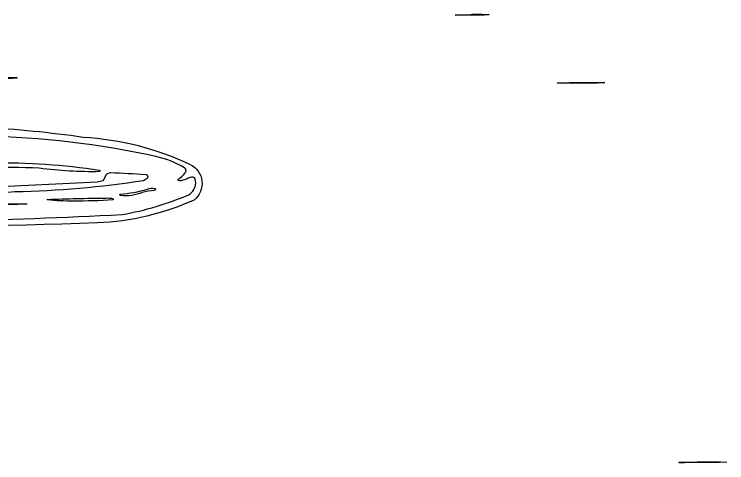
# Model space of a CAD drawing. Header units: metres. Extents: x 0.1 to 11.9, y 2.5 to 10.6.
# Drawn here: x 9.072 to 11.385, y 2.651 to 4.107 of the extents above; entities that cross this region are included whole.
import ezdxf

# ---------------------------------------------------------------- set-up
doc = ezdxf.new("R2010")
doc.units = ezdxf.units.M

msp = doc.modelspace()

# ---------------------------------------------------------------- linework, layer by layer
at = {"layer": 'Layer 1', "color": 0}
for points in [[(10.6142, 4.10547), (10.59713, 4.1037), (10.50331, 4.1039), (10.55229, 4.10614, -0.0247), (10.6142, 4.10547)], [(10.83563, 3.88419, -0.0077), (10.98951, 3.88455), (10.96518, 3.88343, -0.0113), (10.83645, 3.88274, -0.255), (10.83528, 3.88347, -0.5172), (10.83563, 3.88419)], [(9.48808, 3.52845, -0.1336), (9.41775, 3.51786, -0.2604), (9.41515, 3.52005, -0.4365), (9.41616, 3.52209, 0.0488), (9.50474, 3.53911, -0.1135), (9.52915, 3.54143, -0.4624), (9.53093, 3.53807, -0.2551), (9.5263, 3.5342, 0.03), (9.48808, 3.52845)], [(8.07383, 3.49323), (9.11262, 3.49138, -0.3907), (9.11332, 3.49061, -0.3901), (9.11262, 3.48985, -0.0054), (8.64843, 3.48559), (8.08431, 3.48742, -0.064), (8.06014, 3.48871, -0.322), (8.05903, 3.49026, -0.322), (8.06014, 3.49181), (8.07383, 3.49323)], [(9.37035, 3.50982, -0.1203), (9.39317, 3.50752, -0.3031), (9.39422, 3.50592, -0.302), (9.39317, 3.50434, -0.0218), (9.26425, 3.50025, -0.0282), (9.18029, 3.50389, -0.3763), (9.17956, 3.50472, -0.3763), (9.18029, 3.50556, -0.0074), (9.37035, 3.50982)], [(11.23037, 2.65271, -0.0056), (11.38477, 2.65309), (11.36001, 2.65113, 0.0082), (11.23119, 2.65077, -0.2758), (11.22985, 2.65176, -0.4862), (11.23037, 2.65271)]]:
    msp.add_lwpolyline(points, format="xyb", close=True, dxfattribs=at)
for points in [[(8.94921, 3.90614, 0.0224), (9.08057, 3.90082, -0.3822), (9.08133, 3.89997, -0.3822), (9.08057, 3.89911, -0.0271), (9.02704, 3.89771, 0.0485)], [(8.97186, 3.74003, -0.0217), (9.2963, 3.70808, -0.0949), (9.64367, 3.61931, -0.5511), (9.65587, 3.50346, -0.0948), (9.34283, 3.42912, -0.0247), (7.49606, 3.45439, -0.0758)], [(8.85369, 3.43575, 0.0081), (9.42261, 3.45675), (9.42261, 3.45675, 0.0603), (9.63861, 3.52086, 0.2545), (9.66148, 3.55951), (9.6601, 3.57284, 0.3958), (9.64285, 3.57634, -0.0183), (9.61979, 3.56758, -0.1654), (9.60617, 3.56644, -0.2851), (9.60417, 3.56878, -0.2849), (9.60538, 3.57161, 0.0728), (9.6274, 3.59163, 0.2965), (9.62892, 3.60331), (9.62472, 3.60802, 0.0829), (9.5318, 3.6449, 0.0491), (8.97285, 3.71041, 0.2755)], [(8.99788, 3.62385, -0.0445), (9.34934, 3.6002, -0.3346), (9.35104, 3.59794, -0.3352), (9.34934, 3.59567, -0.0382), (9.15367, 3.60694, 0.0147), (8.9743, 3.6093, 0.2192)], [(8.98207, 3.54516), (9.34125, 3.56262), (9.36126, 3.56709, 0.1459), (9.3625, 3.56834, 0.0162), (9.36945, 3.58215), (9.37193, 3.58744, -0.1831), (9.3847, 3.59264, -0.0114), (9.49915, 3.58631, -0.5325), (9.50467, 3.57563, -0.1564), (9.49161, 3.56622, -0.0348), (9.07474, 3.53007, -0.0394), (8.71131, 3.52217, -0.0057)]]:
    msp.add_lwpolyline(points, format="xyb", dxfattribs=at)

doc.saveas('drawing.dxf')
